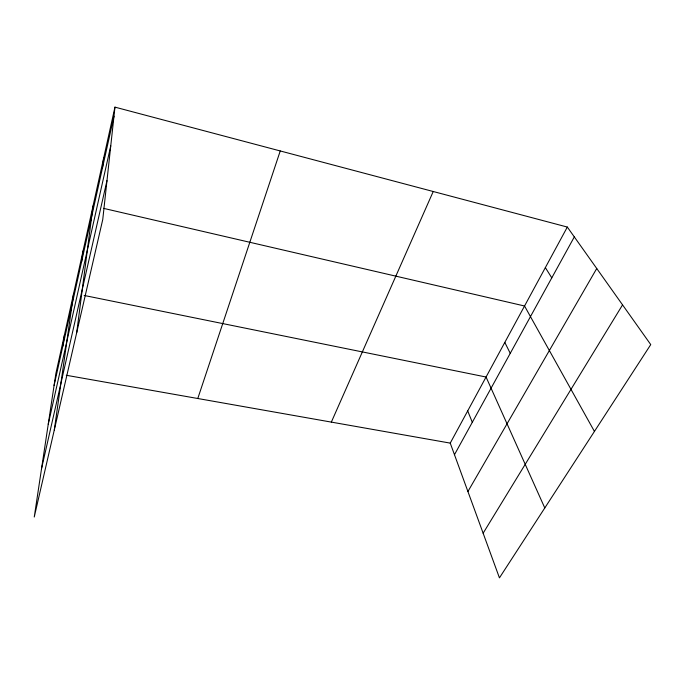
<?xml version="1.0" encoding="UTF-8"?>
<svg xmlns="http://www.w3.org/2000/svg" width="685" height="685" viewBox="0 0 685 685"><rect width="100%" height="100%" fill="white"/><g stroke="black" fill="none" stroke-linecap="round" stroke-linejoin="round"><path stroke-width="1.03" d="M114.96 107.134L102.759 219.483L34.25 517.021L55.896 373.436L114.96 107.134L567.326 227.06L650.75 344.598L499.442 577.866L450.242 443.118L567.326 227.06M102.476 167.902L103.658 158.089M76.694 332.679L93.049 205.92M81.584 261.858L83.065 250.924M54.278 430.026L73.663 293.326M62.797 346.293L64.527 334.537M54.072 385.518L113.967 116.244M48.241 424.22L110.756 145.836M41.537 468.66L106.98 180.626M197.785 398.507L280.242 150.957M331.343 422.106L433.228 191.509M454.472 454.703L574.313 236.907M467.915 491.53L596.738 268.503M483.139 533.213L622.562 304.885M66.265 375.269L450.242 443.118M84.135 295.449L486.059 377.024L544.789 507.953M103.444 208.334L524.547 305.998L594.434 431.422M545.354 267.604L551.785 277.853M504.811 342.423L510.248 353.332M467.701 410.897L472.299 422.302"/></g></svg>
